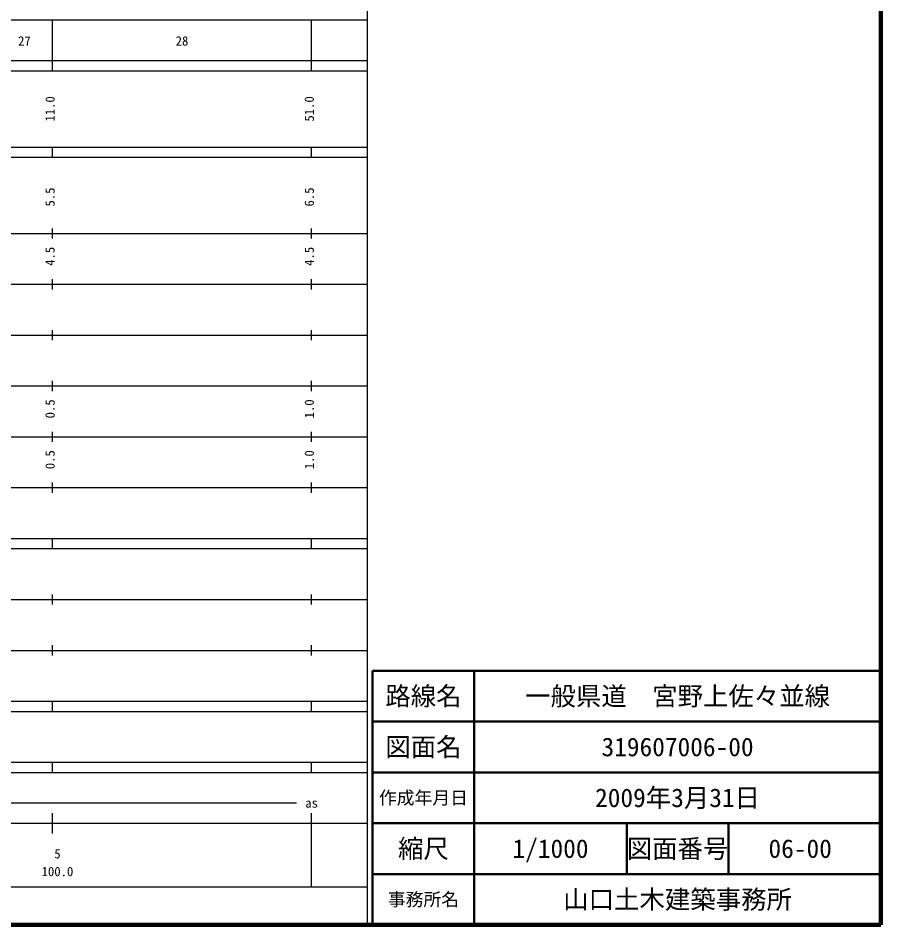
# Model space of a CAD drawing. Units: millimetres on the paper, enlarged 1000 times. Extents: x 40000 to 680000, y 20000 to 380000.
# Drawn here: x 510257 to 680000, y 20000 to 198357 of the extents above; entities that cross this region are included whole.
import ezdxf
from ezdxf.enums import TextEntityAlignment as Align

# ---------------------------------------------------------------- set-up
doc = ezdxf.new("R2010")
doc.units = ezdxf.units.MM
doc.header["$LTSCALE"] = 1000
for name, color, linetype, lineweight in [('M-TTL', 2, 'Continuous', 140), ('M-TTL-BAND', 7, 'Continuous', 25), ('M-TTL-FRAM', 2, 'Continuous', 50), ('M-TTL-LINE', 7, 'Continuous', 50)]:
    doc.layers.add(name, color=color, linetype=linetype, lineweight=lineweight)
doc.layers.add('M-TTL-TXT', color=7, linetype='Continuous')
doc.styles.add('ＭＳ ゴシック', font='')
doc.styles.get('ＭＳ ゴシック').set_extended_font_data('MS Gothic')

msp = doc.modelspace()

# ---------------------------------------------------------------- linework, layer by layer
at = {"layer": 'M-TTL'}
for p, q in [((680000, 20000), (680000, 380000)), ((40000, 20000), (680000, 20000))]:
    msp.add_line(p, q, dxfattribs=at)
at = {"layer": 'M-TTL-BAND'}
for p, q in [((579000, 20000), (579000, 370000)), ((68000, 198000), (579000, 198000)), ((517000, 188000), (517000, 198000)), ((568000, 188000), (568000, 198000)), ((40000, 190000), (579000, 190000)), ((40000, 188000), (579000, 188000)), ((40000, 173000), (579000, 173000)), ((517000, 171000), (517000, 173000)), ((568000, 171000), (568000, 173000)), ((40000, 171000), (579000, 171000)), ((517000, 155000), (517000, 157000)), ((568000, 155000), (568000, 157000)), ((40000, 156000), (579000, 156000)), ((517000, 145000), (517000, 147000)), ((568000, 145000), (568000, 147000)), ((46000, 146000), (579000, 146000)), ((52000, 136000), (579000, 136000)), ((517000, 135000), (517000, 137000)), ((568000, 135000), (568000, 137000)), ((517000, 125000), (517000, 127000)), ((568000, 125000), (568000, 127000)), ((46000, 126000), (579000, 126000)), ((52000, 116000), (579000, 116000)), ((517000, 115000), (517000, 117000)), ((568000, 115000), (568000, 117000)), ((46000, 106000), (579000, 106000)), ((517000, 105000), (517000, 107000)), ((568000, 105000), (568000, 107000)), ((40000, 96000), (579000, 96000)), ((517000, 94000), (517000, 96000)), ((568000, 94000), (568000, 96000)), ((40000, 94000), (579000, 94000)), ((49000, 84000), (579000, 84000)), ((517000, 83000), (517000, 85000)), ((568000, 83000), (568000, 85000)), ((517000, 73000), (517000, 75000)), ((568000, 73000), (568000, 75000)), ((40000, 74000), (579000, 74000)), ((40000, 64000), (579000, 64000)), ((517000, 62000), (517000, 64000)), ((568000, 62000), (568000, 64000)), ((40000, 62000), (579000, 62000)), ((40000, 52000), (579000, 52000)), ((517000, 50000), (517000, 52000)), ((568000, 50000), (568000, 52000)), ((40000, 50000), (579000, 50000)), ((220000, 44000), (565000, 44000)), ((517000, 38000), (517000, 42000)), ((568000, 27500), (568000, 42000)), ((40000, 40000), (579000, 40000)), ((68000, 27500), (579000, 27500))]:
    msp.add_line(p, q, dxfattribs=at)
at = {"layer": 'M-TTL-FRAM'}
for p, q in [((680000, 70000), (580000, 70000)), ((580000, 70000), (580000, 20000))]:
    msp.add_line(p, q, dxfattribs=at)
at = {"layer": 'M-TTL-LINE'}
for p, q in [((600000, 70000), (600000, 20000)), ((680000, 60000), (580000, 60000)), ((680000, 50000), (580000, 50000)), ((680000, 40000), (580000, 40000)), ((630000, 40000), (630000, 30000)), ((650000, 40000), (650000, 30000)), ((680000, 30000), (580000, 30000))]:
    msp.add_line(p, q, dxfattribs=at)

# ---------------------------------------------------------------- texts
at = {"layer": 'M-TTL-BAND', "style": 'ＭＳ ゴシック'}
for s, p in [('27', (511500, 192405)), ('28', (542500, 192405)), ('as', (568000, 42500)), ('5', (518000, 32523)), ('100.0', (518000, 29033))]:
    msp.add_text(s, height=1833, dxfattribs=at).set_placement(p, align=Align.BOTTOM_CENTER)
for s, p in [('11.0', (518000, 180500)), ('51.0', (569000, 180500)), ('5.5', (518000, 163174)), ('6.5', (569000, 163174)), ('4.5', (518000, 151500)), ('4.5', (569000, 151500)), ('0.5', (518000, 121500)), ('1.0', (569000, 121500)), ('0.5', (518000, 111500)), ('1.0', (569000, 111500))]:
    msp.add_text(s, height=1833, rotation=90, dxfattribs=at).set_placement(p, align=Align.BOTTOM_CENTER)
at = {"layer": 'M-TTL-TXT', "style": 'ＭＳ ゴシック'}
for s, height, p in [('路線名', 3666, (590000, 65000)), ('路線名', 3666, (590000, 65000)), ('一般県道\u3000宮野上佐々並線', 3666, (640000, 65000)), ('図面名', 3666, (590000, 55000)), ('図面名', 3666, (590000, 55000)), ('319607006-00', 3666, (640000, 55000)), ('作成年月日', 2566, (590000, 45000)), ('作成年月日', 2566, (590000, 45000)), ('2009年3月31日', 3666, (640000, 45000)), ('縮尺', 3666, (590000, 35000)), ('縮尺', 3666, (590000, 35000)), ('1/1000', 3666, (615000, 35000)), ('図面番号', 3666, (640000, 35000)), ('図面番号', 3666, (640000, 35000)), ('06-00', 3666, (664125, 35000)), ('山口土木建築事務所', 3666, (640000, 25000)), ('事務所名', 2566, (590000, 25000)), ('事務所名', 2566, (590000, 25000))]:
    msp.add_text(s, height=height, dxfattribs=at).set_placement(p, align=Align.MIDDLE_CENTER)

doc.saveas('drawing.dxf')
